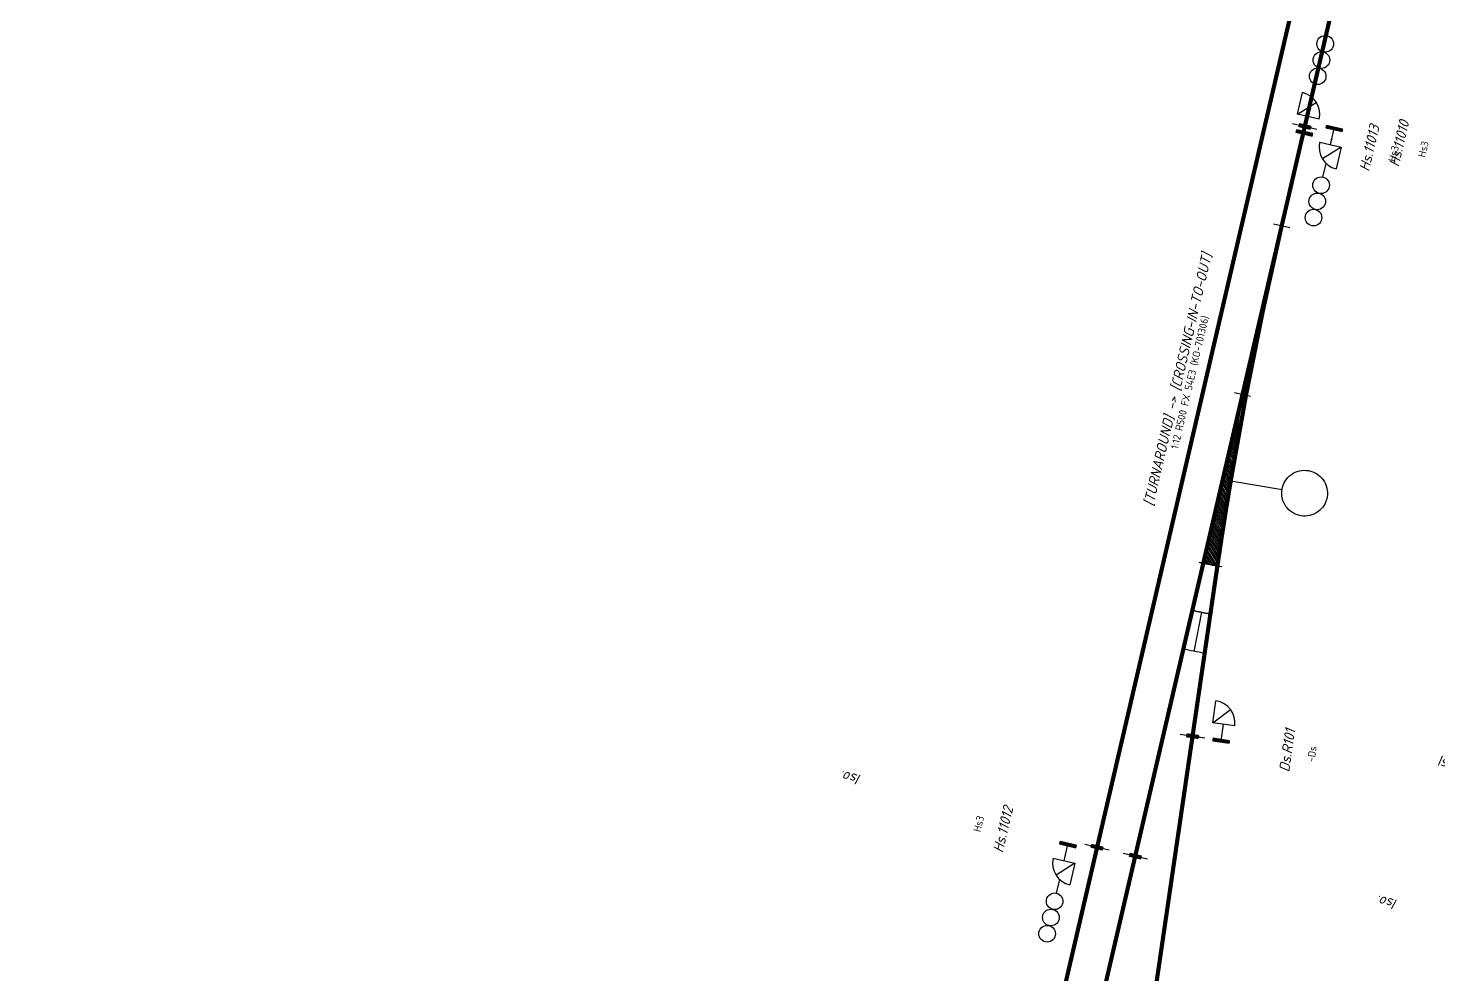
# Model space of a CAD drawing. Header units: metres. Extents: x 3897055 to 3898291, y -5462367 to -5461157.
# Drawn here: x 3897483.5 to 3897653, y -5461960.7 to -5461847 of the extents above; entities that cross this region are included whole.
import ezdxf
from ezdxf.enums import TextEntityAlignment as Align

# ---------------------------------------------------------------- set-up
doc = ezdxf.new("R2010")
doc.units = ezdxf.units.M
doc.linetypes.add('RC-SOLID', pattern=[1, 1])
doc.layers.get('0').update_dxf_attribs({"color": 211})
for name, color, linetype in [('JBTFE__INNSETTINGSPUNKT', 62, 'Continuous'), ('JBTFE_ANNOTATIONS_TVDSECTION', 7, 'Continuous'), ('JBTOB__INFO', 4, 'Continuous'), ('JBTOB__KO_SPV', 2, 'Continuous'), ('JBTOB__KO_SPV_KORTSVILLEPARTI_FRA_BK', 62, 'Continuous'), ('JBTOB__KO_SPV_LANGSVILLEPARTI_FRA_BK', 62, 'Continuous'), ('JBTOB__KO_SPV_SENTERLINJER', 62, 'Continuous'), ('JBTOB__NAVN', 2, 'Continuous'), ('JBTOB__SPV_TYPE', 2, 'Continuous'), ('JBTOB_KO_SPV', 2, 'Continuous'), ('JBTSI_SA_SKJ', 2, 'Continuous'), ('JBTSI_SA_SPF', 2, 'Continuous'), ('RC_SYMBOLFRAMES', 7, 'Continuous')]:
    doc.layers.add(name, color=color, linetype=linetype)
for name, color, linetype, true_color in [('JBTOB_KO_SPO', 2, 'Continuous', 0xffff00), ('JBTSI__INFO', 4, 'Continuous', 0x00ffff), ('JBTSI__NAVN', 2, 'Continuous', 0xffff00), ('JBTSI_SA_SIG', 2, 'Continuous', 0xffff00)]:
    doc.layers.add(name, color=color, linetype=linetype, true_color=true_color)
doc.styles.add('ISO', font='iso3098.shx')
doc.styles.add('RC-STANDARD', font='iso3098.shx')

# ---------------------------------------------------------------- blocks, each defined once
blk = doc.blocks.new('NO-BN-2D-JBTOB-CONNECTION-SWITCH-12.00-R500-H-54E3-FX-3')
at = {"color": 0, "linetype": 'Continuous', "lineweight": -2, "transparency": 16777216}
for p, q in [((-41.21, 0), (-41.59, -0.38)), ((-41.48, 0), (-41.59, -0.11)), ((-40.94, 0), (-41.58, -0.64)), ((-40.67, 0), (-41.57, -0.9)), ((-40.4, 0), (-41.56, -1.16)), ((-40.13, 0), (-41.55, -1.41)), ((-39.86, 0), (-41.53, -1.66)), ((-39.59, 0), (-41.3, -1.71)), ((-39.32, 0), (-41.01, -1.68)), ((-39.05, 0), (-40.71, -1.66)), ((-38.78, 0), (-40.42, -1.64)), ((-38.52, 0), (-40.13, -1.61)), ((-38.25, 0), (-39.83, -1.59)), ((-37.98, 0), (-39.54, -1.56)), ((-37.71, 0), (-39.24, -1.54)), ((-37.44, 0), (-38.95, -1.51)), ((-37.17, 0), (-38.66, -1.49)), ((-36.9, 0), (-38.36, -1.46)), ((-36.63, 0), (-38.07, -1.44)), ((-36.36, 0), (-37.77, -1.41)), ((-36.09, 0), (-37.48, -1.39)), ((-35.82, 0), (-37.19, -1.37)), ((-35.55, 0), (-36.89, -1.34)), ((-35.28, 0), (-36.6, -1.32)), ((-35.01, 0), (-36.31, -1.29)), ((-34.74, 0), (-36.01, -1.27)), ((-34.47, 0), (-35.72, -1.24)), ((-34.2, 0), (-35.42, -1.22)), ((-33.94, 0), (-35.13, -1.19)), ((-33.67, 0), (-34.84, -1.17)), ((-33.4, 0), (-34.54, -1.15)), ((-33.13, 0), (-34.25, -1.12)), ((-32.86, 0), (-33.95, -1.1)), ((-32.59, 0), (-33.66, -1.07)), ((-32.32, 0), (-33.37, -1.05)), ((-32.05, 0), (-33.07, -1.02)), ((-31.78, 0), (-32.78, -1)), ((-31.51, 0), (-32.48, -0.97)), ((-31.24, 0), (-32.19, -0.95)), ((-30.97, 0), (-31.9, -0.92)), ((-30.7, 0), (-31.6, -0.9)), ((-30.43, 0), (-31.31, -0.88)), ((-30.16, 0), (-31.02, -0.85)), ((-29.89, 0), (-30.72, -0.83)), ((-29.62, 0), (-30.43, -0.8)), ((-29.36, 0), (-30.13, -0.78)), ((-29.09, 0), (-29.84, -0.75)), ((-28.82, 0), (-29.55, -0.73)), ((-28.55, 0), (-29.25, -0.7)), ((-28.28, 0), (-28.96, -0.68)), ((-28.01, 0), (-28.66, -0.66)), ((-27.74, 0), (-28.37, -0.63)), ((-27.47, 0), (-28.08, -0.61)), ((-27.2, 0), (-27.78, -0.58)), ((-26.93, 0), (-27.49, -0.56)), ((-26.66, 0), (-27.19, -0.53)), ((-26.39, 0), (-26.9, -0.51)), ((-26.12, 0), (-26.61, -0.48)), ((-25.85, 0), (-26.31, -0.46)), ((-25.58, 0), (-26.02, -0.44)), ((-25.31, 0), (-25.72, -0.41)), ((-25.04, 0), (-25.43, -0.39)), ((-24.78, 0), (-25.14, -0.36)), ((-24.51, 0), (-24.84, -0.34)), ((-24.24, 0), (-24.55, -0.31)), ((-23.97, 0), (-24.26, -0.29)), ((-23.7, 0), (-23.96, -0.26)), ((-23.43, 0), (-23.67, -0.24)), ((-23.16, 0), (-23.37, -0.21)), ((-22.89, 0), (-23.08, -0.19)), ((-22.62, 0), (-22.79, -0.17)), ((-22.35, 0), (-22.49, -0.14)), ((-22.08, 0), (-22.2, -0.12)), ((-21.81, 0), (-21.9, -0.09)), ((-21.54, 0), (-21.61, -0.07)), ((-21.27, 0), (-21.32, -0.04)), ((-21, 0), (-21.02, -0.02))]:
    blk.add_line(p, q, dxfattribs=at)
at = {"color": 0, "linetype": 'ByBlock', "lineweight": -2, "transparency": 16777216}
for p, q in [((-20.8, -1), (-20.8, 1)), ((0, 0), (-20.8, 0)), ((0, -1), (0, 1))]:
    blk.add_line(p, q, dxfattribs=at)
at = {"color": 0, "linetype": 'ByBlock', "lineweight": -2, "transparency": 16777216, "flags": 128}
for points in [[(-20.8, 0), (-41.59, 0, 0.020788), (-41.52, -1.73)], [(-41.59, 0, 0.020788), (-41.52, -1.73), (-41.52, -1.73, -0.020788), (-41.59, 0)]]:
    blk.add_lwpolyline(points, format="xyb", close=True, dxfattribs=at)
at = {"color": 0, "linetype": 'ByBlock', "lineweight": -2, "transparency": 16777216}
for start, end in [(178.5, 180), (180, 186.2636)]:
    blk.add_arc((-20.8, 0), 20.8, start, end, dxfattribs=at)
at = {"layer": 'JBTOB__KO_SPV_KORTSVILLEPARTI_FRA_BK', "linetype": 'ByBlock', "lineweight": -2, "transparency": 16777216}
blk.add_line((-47.41, -1.11), (-52.18, -1.31), dxfattribs=at)
at = {"layer": 'JBTOB__KO_SPV_KORTSVILLEPARTI_FRA_BK', "linetype": 'ByBlock', "lineweight": -2, "transparency": 16777216, "flags": 128}
blk.add_lwpolyline([(-47.43, 0, 0.020788), (-47.34, -2.21), (-52.1, -2.61, -0.020788), (-52.2, 0)], format="xyb", close=True, dxfattribs=at)
at = {"layer": 'JBTOB__KO_SPV_LANGSVILLEPARTI_FRA_BK', "linetype": 'ByBlock', "lineweight": -2, "transparency": 16777216, "flags": 128}
blk.add_lwpolyline([(-41.59, 0, 0.020788), (-41.52, -1.73), (-47.34, -2.21, -0.020788), (-47.43, 0)], format="xyb", close=True, dxfattribs=at)
at = {"layer": 'JBTOB__KO_SPV_SENTERLINJER', "linetype": 'ByBlock', "lineweight": -2, "transparency": 16777216, "flags": 128}
blk.add_lwpolyline([(0, 0), (-41.59, 0)], dxfattribs=at)
blk.add_lwpolyline([(0, 0, 0.020788), (-41.52, -1.73), (-41.52, -1.73)], format="xyb", dxfattribs=at)
blk = doc.blocks.new('*Z12')
at = {"layer": 'JBTOB__KO_SPV', "color": 0, "linetype": 'ByBlock', "lineweight": -2, "transparency": 16777216}
blk.add_blockref('NO-BN-2D-JBTOB-CONNECTION-SWITCH-12.00-R500-H-54E3-FX-3', (0, 0), dxfattribs=at)
at = {"layer": 'JBTOB__INFO', "color": 0, "linetype": 'ByBlock', "lineweight": -2, "transparency": 16777216, "style": 'ISO'}
blk.add_attdef('OBJEKTINFO', text='', height=0.9, dxfattribs=at).set_placement((-20.797, 11), align=Align.MIDDLE_CENTER)
at = {"layer": 'JBTOB__NAVN', "color": 0, "linetype": 'ByBlock', "lineweight": -2, "transparency": 16777216, "style": 'ISO', "oblique": 15}
blk.add_attdef('OBJEKTNAVN', text='', height=1.25, dxfattribs=at).set_placement((-20.797, 8), align=Align.MIDDLE_CENTER)
at = {"layer": 'JBTOB__SPV_TYPE', "color": 0, "linetype": 'ByBlock', "lineweight": -2, "transparency": 16777216, "style": 'ISO'}
blk.add_attdef('BETEGNELSE', text='', height=0.9, dxfattribs=at).set_placement((-20.797, 6.5), align=Align.MIDDLE_CENTER)
blk = doc.blocks.new('NO-BN-2D-JBTSI-TOGDETEKSJON-EN-STREK-ISOLERT-SKJOET')
at = {"color": 0, "linetype": 'ByBlock', "lineweight": -2, "transparency": 16777216}
blk.add_line((0, -2.25), (0, 0.75), dxfattribs=at)
blk = doc.blocks.new('NO-BN-2D-INSERTION-POINT')
at = {"layer": 'JBTFE__INNSETTINGSPUNKT', "linetype": 'ByBlock', "lineweight": -2, "transparency": 16777216}
for p, q in [((-0.05, 0), (0.05, 0)), ((0, -0.05), (0, 0.05))]:
    blk.add_line(p, q, dxfattribs=at)
blk.add_circle((0, 0), 0.05, dxfattribs=at)
blk = doc.blocks.new('*Z19')
at = {"color": 0, "linetype": 'ByBlock', "lineweight": -2, "transparency": 16777216, "rotation": 179.9999999995285}
blk.add_blockref('NO-BN-2D-JBTSI-TOGDETEKSJON-EN-STREK-ISOLERT-SKJOET', (0, 0), dxfattribs=at)
at = {"color": 0, "linetype": 'ByBlock', "lineweight": -2, "transparency": 16777216}
blk.add_blockref('NO-BN-2D-INSERTION-POINT', (0, 0), dxfattribs=at)
at = {"layer": 'JBTSI__INFO', "color": 0, "linetype": 'ByBlock', "lineweight": -2, "transparency": 16777216, "style": 'ISO'}
blk.add_attdef('OBJEKTINFO', text='', height=0.9, rotation=270, dxfattribs=at).set_placement((-1.4, -30), align=Align.MIDDLE_CENTER)
at = {"layer": 'JBTSI__NAVN', "color": 0, "linetype": 'ByBlock', "lineweight": -2, "transparency": 16777216, "style": 'ISO', "oblique": 15}
blk.add_attdef('OBJEKTNAVN', text='', height=1.25, rotation=270, dxfattribs=at).set_placement((1.4, -30), align=Align.MIDDLE_CENTER)
blk = doc.blocks.new('*Z20')
at = {"color": 0, "linetype": 'ByBlock', "lineweight": -2, "transparency": 16777216, "rotation": 179.9999999995658}
blk.add_blockref('NO-BN-2D-JBTSI-TOGDETEKSJON-EN-STREK-ISOLERT-SKJOET', (0, 0), dxfattribs=at)
at = {"color": 0, "linetype": 'ByBlock', "lineweight": -2, "transparency": 16777216}
blk.add_blockref('NO-BN-2D-INSERTION-POINT', (0, 0), dxfattribs=at)
at = {"layer": 'JBTSI__INFO', "color": 0, "linetype": 'ByBlock', "lineweight": -2, "transparency": 16777216, "style": 'ISO'}
blk.add_attdef('OBJEKTINFO', text='', height=0.9, rotation=270, dxfattribs=at).set_placement((-1.4, -30), align=Align.MIDDLE_CENTER)
at = {"layer": 'JBTSI__NAVN', "color": 0, "linetype": 'ByBlock', "lineweight": -2, "transparency": 16777216, "style": 'ISO', "oblique": 15}
blk.add_attdef('OBJEKTNAVN', text='', height=1.25, rotation=270, dxfattribs=at).set_placement((1.4, -30), align=Align.MIDDLE_CENTER)
blk = doc.blocks.new('*Z21')
at = {"color": 0, "linetype": 'ByBlock', "lineweight": -2, "transparency": 16777216}
for name in ['NO-BN-2D-INSERTION-POINT', 'NO-BN-2D-JBTSI-TOGDETEKSJON-EN-STREK-ISOLERT-SKJOET']:
    blk.add_blockref(name, (0, 0), dxfattribs=at)
at = {"layer": 'JBTSI__INFO', "color": 0, "linetype": 'ByBlock', "lineweight": -2, "transparency": 16777216, "style": 'ISO'}
blk.add_attdef('OBJEKTINFO', text='', height=0.9, rotation=270, dxfattribs=at).set_placement((-1.4, 30), align=Align.MIDDLE_CENTER)
at = {"layer": 'JBTSI__NAVN', "color": 0, "linetype": 'ByBlock', "lineweight": -2, "transparency": 16777216, "style": 'ISO', "oblique": 15}
blk.add_attdef('OBJEKTNAVN', text='', height=1.25, rotation=270, dxfattribs=at).set_placement((1.4, 30), align=Align.MIDDLE_CENTER)
blk = doc.blocks.new('*Z28')
at = {"color": 0, "linetype": 'ByBlock', "lineweight": -2, "transparency": 16777216, "rotation": 179.9999999995658}
blk.add_blockref('NO-BN-2D-JBTSI-TOGDETEKSJON-EN-STREK-ISOLERT-SKJOET', (0, 0), dxfattribs=at)
at = {"color": 0, "linetype": 'ByBlock', "lineweight": -2, "transparency": 16777216}
blk.add_blockref('NO-BN-2D-INSERTION-POINT', (0, 0), dxfattribs=at)
at = {"layer": 'JBTSI__INFO', "color": 0, "linetype": 'ByBlock', "lineweight": -2, "transparency": 16777216, "style": 'ISO'}
blk.add_attdef('OBJEKTINFO', text='', height=0.9, rotation=270, dxfattribs=at).set_placement((-1.4, -30), align=Align.MIDDLE_CENTER)
at = {"layer": 'JBTSI__NAVN', "color": 0, "linetype": 'ByBlock', "lineweight": -2, "transparency": 16777216, "style": 'ISO', "oblique": 15}
blk.add_attdef('OBJEKTNAVN', text='', height=1.25, rotation=270, dxfattribs=at).set_placement((1.4, -30), align=Align.MIDDLE_CENTER)
blk = doc.blocks.new('*Z48')
at = {"layer": 'RC_SYMBOLFRAMES', "color": 0, "linetype": 'Continuous', "transparency": 16777216}
blk.add_lwpolyline([(-0.1, 9), (-0.03, 2.75)], dxfattribs=at)
blk.add_lwpolyline([(-0.03, 2.75, -0.414214), (2.75, 0.03), (2.75, 0.03, -0.414214), (0.03, -2.75, -0.414214), (-2.75, -0.03), (-2.75, -0.03, -0.414214), (-0.03, 2.75)], format="xyb", close=True, dxfattribs=at)
at = {"layer": 'JBTSI__INFO', "color": 0, "linetype": 'ByBlock', "lineweight": -2, "transparency": 16777216, "style": 'ISO'}
blk.add_attdef('OBJEKTINFO', text='', height=0.9, rotation=270, dxfattribs=at).set_placement((-1.4, -30), align=Align.MIDDLE_CENTER)
at = {"layer": 'JBTSI__NAVN', "color": 0, "linetype": 'ByBlock', "lineweight": -2, "transparency": 16777216, "style": 'ISO', "oblique": 15}
blk.add_attdef('OBJEKTNAVN', text='', height=1.25, rotation=270, dxfattribs=at).set_placement((1.4, -30), align=Align.MIDDLE_CENTER)
blk = doc.blocks.new('NO-BN-2D-JBTSI-SIGNAL-20-HS3-DS')
at = {"color": 0, "linetype": 'ByBlock', "lineweight": -2, "transparency": 16777216}
for p, q in [((0, 6), (0, 4.31)), ((-1.33, 2), (-1.33, 4.67)), ((-1.33, 2), (0.55, 3.89)), ((1.33, 2), (-1.33, 2)), ((0, 2), (0, 0))]:
    blk.add_line(p, q, dxfattribs=at)
at = {"color": 0, "linetype": 'Continuous', "lineweight": -2, "transparency": 16777216}
for p, q in [((-0.71, -0.15), (-1, 0.14)), ((-0.76, -0.15), (-1, 0.09)), ((-0.8, -0.15), (-1, 0.05)), ((-0.85, -0.15), (-1, 0)), ((-0.67, -0.15), (-0.97, 0.15)), ((-0.62, -0.15), (-0.92, 0.15)), ((-0.58, -0.15), (-0.88, 0.15)), ((-0.53, -0.15), (-0.83, 0.15)), ((-0.49, -0.15), (-0.79, 0.15)), ((-0.44, -0.15), (-0.74, 0.15)), ((-0.4, -0.15), (-0.7, 0.15)), ((-0.35, -0.15), (-0.65, 0.15)), ((-0.31, -0.15), (-0.61, 0.15)), ((-0.26, -0.15), (-0.56, 0.15)), ((-0.22, -0.15), (-0.52, 0.15)), ((-0.17, -0.15), (-0.47, 0.15)), ((-0.13, -0.15), (-0.43, 0.15)), ((-0.08, -0.15), (-0.38, 0.15)), ((-0.04, -0.15), (-0.34, 0.15)), ((0.01, -0.15), (-0.29, 0.15)), ((0.05, -0.15), (-0.25, 0.15)), ((0.1, -0.15), (-0.2, 0.15)), ((0.14, -0.15), (-0.16, 0.15)), ((0.18, -0.15), (-0.12, 0.15)), ((0.23, -0.15), (-0.07, 0.15)), ((0.27, -0.15), (-0.03, 0.15)), ((0.32, -0.15), (0.02, 0.15)), ((0.36, -0.15), (0.06, 0.15)), ((0.41, -0.15), (0.11, 0.15)), ((0.45, -0.15), (0.15, 0.15)), ((0.5, -0.15), (0.2, 0.15)), ((0.54, -0.15), (0.24, 0.15)), ((0.59, -0.15), (0.29, 0.15)), ((0.63, -0.15), (0.33, 0.15)), ((0.68, -0.15), (0.38, 0.15)), ((0.72, -0.15), (0.42, 0.15)), ((0.77, -0.15), (0.47, 0.15)), ((0.81, -0.15), (0.51, 0.15)), ((0.86, -0.15), (0.56, 0.15)), ((0.9, -0.15), (0.6, 0.15)), ((0.95, -0.15), (0.65, 0.15)), ((0.99, -0.15), (0.69, 0.15)), ((1, -0.11), (0.74, 0.15)), ((1, -0.07), (0.78, 0.15)), ((1, -0.02), (0.83, 0.15)), ((1, 0.02), (0.87, 0.15)), ((1, 0.07), (0.92, 0.15)), ((1, 0.11), (0.96, 0.15)), ((-0.89, -0.15), (-1, -0.04)), ((-0.94, -0.15), (-1, -0.09)), ((-0.98, -0.15), (-1, -0.13))]:
    blk.add_line(p, q, dxfattribs=at)
at = {"color": 0, "linetype": 'ByBlock', "lineweight": -2, "transparency": 16777216}
blk.add_lwpolyline([(1, -0.15), (1, 0.15), (-1, 0.15), (-1, -0.15)], close=True, dxfattribs=at)
for centre in [(0, 11), (0, 9), (0, 7)]:
    blk.add_circle(centre, 1, dxfattribs=at)
blk.add_arc((-1.33, 2), 2.67, 0, 90, dxfattribs=at)
blk = doc.blocks.new('*Z67')
at = {"color": 0, "linetype": 'ByBlock', "lineweight": -2, "transparency": 16777216, "rotation": 89.99999999973983}
blk.add_blockref('NO-BN-2D-JBTSI-SIGNAL-20-HS3-DS', (0, 0), dxfattribs=at)
at = {"color": 0, "linetype": 'ByBlock', "lineweight": -2, "transparency": 16777216}
blk.add_blockref('NO-BN-2D-INSERTION-POINT', (0, 0), dxfattribs=at)
at = {"layer": 'JBTSI__INFO', "color": 0, "linetype": 'ByBlock', "lineweight": -2, "transparency": 16777216, "style": 'ISO'}
blk.add_attdef('OBJEKTINFO', text='', height=0.9, dxfattribs=at).set_placement((0, 11), align=Align.MIDDLE_CENTER)
at = {"layer": 'JBTSI__NAVN', "color": 0, "linetype": 'ByBlock', "lineweight": -2, "transparency": 16777216, "style": 'ISO', "oblique": 15}
blk.add_attdef('OBJEKTNAVN', text='', height=1.25, dxfattribs=at).set_placement((0, 8), align=Align.MIDDLE_CENTER)
blk = doc.blocks.new('*Z70')
at = {"color": 0, "linetype": 'ByBlock', "lineweight": -2, "transparency": 16777216, "rotation": 89.9999999995657}
blk.add_blockref('NO-BN-2D-JBTSI-SIGNAL-20-HS3-DS', (0, 0), dxfattribs=at)
at = {"color": 0, "linetype": 'ByBlock', "lineweight": -2, "transparency": 16777216}
blk.add_blockref('NO-BN-2D-INSERTION-POINT', (0, 0), dxfattribs=at)
at = {"layer": 'JBTSI__INFO', "color": 0, "linetype": 'ByBlock', "lineweight": -2, "transparency": 16777216, "style": 'ISO'}
blk.add_attdef('OBJEKTINFO', text='', height=0.9, dxfattribs=at).set_placement((0, -11), align=Align.MIDDLE_CENTER)
at = {"layer": 'JBTSI__NAVN', "color": 0, "linetype": 'ByBlock', "lineweight": -2, "transparency": 16777216, "style": 'ISO', "oblique": 15}
blk.add_attdef('OBJEKTNAVN', text='', height=1.25, dxfattribs=at).set_placement((0, -8), align=Align.MIDDLE_CENTER)
blk = doc.blocks.new('*Z71')
at = {"color": 0, "linetype": 'ByBlock', "lineweight": -2, "transparency": 16777216, "rotation": 269.9999999995657}
blk.add_blockref('NO-BN-2D-JBTSI-SIGNAL-20-HS3-DS', (0.04, 3.36), dxfattribs=at)
at = {"color": 0, "linetype": 'ByBlock', "lineweight": -2, "transparency": 16777216}
blk.add_blockref('NO-BN-2D-INSERTION-POINT', (0, 0), dxfattribs=at)
at = {"layer": 'JBTSI__INFO', "color": 0, "linetype": 'ByBlock', "lineweight": -2, "transparency": 16777216, "style": 'ISO'}
blk.add_attdef('OBJEKTINFO', text='', height=0.9, dxfattribs=at).set_placement((0, -11), align=Align.MIDDLE_CENTER)
at = {"layer": 'JBTSI__NAVN', "color": 0, "linetype": 'ByBlock', "lineweight": -2, "transparency": 16777216, "style": 'ISO', "oblique": 15}
blk.add_attdef('OBJEKTNAVN', text='', height=1.25, dxfattribs=at).set_placement((0, -8), align=Align.MIDDLE_CENTER)
blk = doc.blocks.new('NO-BN-2D-JBTSI-SIGNAL-43-DS')
at = {"color": 0, "linetype": 'ByBlock', "lineweight": -2, "transparency": 16777216}
for p, q in [((-1.33, 2), (-1.33, 4.67)), ((-1.33, 2), (0.55, 3.89)), ((1.33, 2), (-1.33, 2)), ((0, 0), (0, 2))]:
    blk.add_line(p, q, dxfattribs=at)
at = {"color": 0, "linetype": 'Continuous', "lineweight": -2, "transparency": 16777216}
for p, q in [((-0.71, -0.15), (-1, 0.14)), ((-0.76, -0.15), (-1, 0.09)), ((-0.8, -0.15), (-1, 0.05)), ((-0.85, -0.15), (-1, 0)), ((-0.67, -0.15), (-0.97, 0.15)), ((-0.62, -0.15), (-0.92, 0.15)), ((-0.58, -0.15), (-0.88, 0.15)), ((-0.53, -0.15), (-0.83, 0.15)), ((-0.49, -0.15), (-0.79, 0.15)), ((-0.44, -0.15), (-0.74, 0.15)), ((-0.4, -0.15), (-0.7, 0.15)), ((-0.35, -0.15), (-0.65, 0.15)), ((-0.31, -0.15), (-0.61, 0.15)), ((-0.26, -0.15), (-0.56, 0.15)), ((-0.22, -0.15), (-0.52, 0.15)), ((-0.17, -0.15), (-0.47, 0.15)), ((-0.13, -0.15), (-0.43, 0.15)), ((-0.08, -0.15), (-0.38, 0.15)), ((-0.04, -0.15), (-0.34, 0.15)), ((0.01, -0.15), (-0.29, 0.15)), ((0.05, -0.15), (-0.25, 0.15)), ((0.1, -0.15), (-0.2, 0.15)), ((0.14, -0.15), (-0.16, 0.15)), ((0.18, -0.15), (-0.12, 0.15)), ((0.23, -0.15), (-0.07, 0.15)), ((0.27, -0.15), (-0.03, 0.15)), ((0.32, -0.15), (0.02, 0.15)), ((0.36, -0.15), (0.06, 0.15)), ((0.41, -0.15), (0.11, 0.15)), ((0.45, -0.15), (0.15, 0.15)), ((0.5, -0.15), (0.2, 0.15)), ((0.54, -0.15), (0.24, 0.15)), ((0.59, -0.15), (0.29, 0.15)), ((0.63, -0.15), (0.33, 0.15)), ((0.68, -0.15), (0.38, 0.15)), ((0.72, -0.15), (0.42, 0.15)), ((0.77, -0.15), (0.47, 0.15)), ((0.81, -0.15), (0.51, 0.15)), ((0.86, -0.15), (0.56, 0.15)), ((0.9, -0.15), (0.6, 0.15)), ((0.95, -0.15), (0.65, 0.15)), ((0.99, -0.15), (0.69, 0.15)), ((1, -0.11), (0.74, 0.15)), ((1, -0.07), (0.78, 0.15)), ((1, -0.02), (0.83, 0.15)), ((1, 0.02), (0.87, 0.15)), ((1, 0.07), (0.92, 0.15)), ((1, 0.11), (0.96, 0.15)), ((-0.89, -0.15), (-1, -0.04)), ((-0.94, -0.15), (-1, -0.09)), ((-0.98, -0.15), (-1, -0.13))]:
    blk.add_line(p, q, dxfattribs=at)
at = {"color": 0, "linetype": 'ByBlock', "lineweight": -2, "transparency": 16777216}
blk.add_lwpolyline([(1, -0.15), (1, 0.15), (-1, 0.15), (-1, -0.15)], close=True, dxfattribs=at)
blk.add_arc((-1.33, 2), 2.67, 0, 90, dxfattribs=at)
blk = doc.blocks.new('*Z87')
at = {"color": 0, "linetype": 'ByBlock', "lineweight": -2, "transparency": 16777216, "rotation": 269.9999999995285}
blk.add_blockref('NO-BN-2D-JBTSI-SIGNAL-43-DS', (0, 0), dxfattribs=at)
at = {"color": 0, "linetype": 'ByBlock', "lineweight": -2, "transparency": 16777216}
blk.add_blockref('NO-BN-2D-INSERTION-POINT', (0, 0), dxfattribs=at)
at = {"layer": 'JBTSI__INFO', "color": 0, "linetype": 'ByBlock', "lineweight": -2, "transparency": 16777216, "style": 'ISO'}
blk.add_attdef('OBJEKTINFO', text='', height=0.9, dxfattribs=at).set_placement((0, -11), align=Align.MIDDLE_CENTER)
at = {"layer": 'JBTSI__NAVN', "color": 0, "linetype": 'ByBlock', "lineweight": -2, "transparency": 16777216, "style": 'ISO', "oblique": 15}
blk.add_attdef('OBJEKTNAVN', text='', height=1.25, dxfattribs=at).set_placement((0, -8), align=Align.MIDDLE_CENTER)
blk = doc.blocks.new('*Z164', base_point=(3897661.26, -5461761.94))
at = {"color": 5, "linetype": 'RC-SOLID', "ltscale": 5, "true_color": 0x0000ff, "transparency": 33554687, "const_width": 0.5, "flags": 128}
for points in [[(3897636.97, -5461858.83), (3897657.21, -5461771.75)], [(3897623.52, -5461895.95), (3897648.84, -5461787.03)], [(3897612.01, -5461945.47), (3897623.52, -5461895.95)], [(3897610.26, -5462022.49), (3897623.48, -5461932.11)]]:
    blk.add_lwpolyline(points, dxfattribs=at)
at = {"color": 42, "linetype": 'RC-SOLID', "ltscale": 15, "transparency": 33554687, "const_width": 1.5, "flags": 128}
for points in [[(3897636.92, -5461859.07), (3897637.03, -5461858.58)], [(3897623.44, -5461932.36), (3897623.51, -5461931.87)], [(3897616.53, -5461946.78), (3897616.65, -5461946.29)]]:
    blk.add_lwpolyline(points, dxfattribs=at)
at = {"color": 5, "linetype": 'RC-SOLID', "ltscale": 15, "true_color": 0x0000ff, "transparency": 33554687, "const_width": 1.5, "flags": 128}
for points in [[(3897636.92, -5461859.07), (3897637.03, -5461858.58)], [(3897623.44, -5461932.36), (3897623.51, -5461931.87)], [(3897611.95, -5461945.71), (3897612.07, -5461945.23)]]:
    blk.add_lwpolyline(points, dxfattribs=at)
at = {"color": 42, "linetype": 'RC-SOLID', "ltscale": 5, "transparency": 33554687, "const_width": 0.5, "flags": 128}
for points in [[(3897634.19, -5461870.8), (3897636.97, -5461858.83)], [(3897616.59, -5461946.53), (3897634.19, -5461870.8)]]:
    blk.add_lwpolyline(points, dxfattribs=at)
for points in [[(3897628.07, -5461901.43, -0.015618), (3897634.19, -5461870.8)], [(3897628.07, -5461901.43, -0.015618), (3897634.19, -5461870.8)], [(3897623.48, -5461932.11), (3897626.47, -5461911.64, -0.005169), (3897628.07, -5461901.43, -0.005169)]]:
    blk.add_lwpolyline(points, format="xyb", dxfattribs=at)
at = {"color": 8, "linetype": 'RC-SOLID', "ltscale": 15, "true_color": 0x808080, "transparency": 33554687, "const_width": 1.5, "flags": 128}
for points in [[(3897611.95, -5461945.71), (3897612.07, -5461945.23)], [(3897616.53, -5461946.78), (3897616.65, -5461946.29)]]:
    blk.add_lwpolyline(points, dxfattribs=at)
at = {"color": 8, "linetype": 'RC-SOLID', "ltscale": 5, "true_color": 0x808080, "transparency": 33554687, "const_width": 0.5, "flags": 128}
for points in [[(3897600.1, -5461996.7), (3897612.01, -5461945.47)], [(3897604.39, -5461999.02), (3897616.59, -5461946.53)]]:
    blk.add_lwpolyline(points, dxfattribs=at)

msp = doc.modelspace()

# ---------------------------------------------------------------- linework, layer by layer
at = {"layer": 'JBTOB_KO_SPO', "flags": 128}
for points in [[(3897483.52, -5462354.19), (3897483.72, -5462353.79, 0.000161), (3897487.66, -5462345.98, 0.000483), (3897491.6, -5462338.16, 0.000804), (3897495.51, -5462330.33, 0.001126), (3897499.39, -5462322.49, 0.001448), (3897503.23, -5462314.63, 0.001769), (3897507.02, -5462306.75, 0.002091), (3897510.75, -5462298.83, 0.002413), (3897514.41, -5462290.88, 0.039252), (3897559.86, -5462165.62, 0.002413), (3897562.14, -5462157.17, 0.002091), (3897564.36, -5462148.71, 0.001769), (3897566.5, -5462140.23, 0.001448), (3897568.6, -5462131.73, 0.001126), (3897570.64, -5462123.22, 0.000804), (3897572.66, -5462114.71, 0.000483), (3897574.65, -5462106.19, 0.000161), (3897576.64, -5462097.67), (3897795.18, -5461157.42)], [(3897568.26, -5462154.48), (3897659.58, -5461761.56, -0.000139), (3897661.52, -5461753.21, -0.000417), (3897663.48, -5461744.87, -0.000696), (3897665.45, -5461736.52, -0.000974), (3897667.44, -5461728.19, -0.001252), (3897669.48, -5461719.86, -0.001531), (3897671.56, -5461711.55, -0.001809), (3897673.7, -5461703.25, -0.013789), (3897690.65, -5461645, -0.001809)], [(3897522.3, -5462337.73, 0.020788), (3897539.48, -5462299.89), (3897558.61, -5462252.61, 0.000469), (3897561.42, -5462245.65, 0.001406), (3897564.2, -5462238.69, 0.002344), (3897566.93, -5462231.7, 0.003281), (3897569.58, -5462224.69, 0.044849), (3897593.02, -5462138.29, 0.003281), (3897594.28, -5462130.9, 0.002344), (3897595.45, -5462123.49, 0.001406), (3897596.57, -5462116.07, 0.000469), (3897597.66, -5462108.65), (3897626.47, -5461911.64, -0.020788), (3897634.19, -5461870.8)]]:
    msp.add_lwpolyline(points, format="xyb", dxfattribs=at)

# ---------------------------------------------------------------- block references
at = {"layer": 'JBTFE_ANNOTATIONS_TVDSECTION'}
msp.add_blockref('*Z164', (3897661.26, -5461761.94), dxfattribs=at)
at = {"layer": 'JBTOB_KO_SPV'}
ref = msp.add_blockref('*Z12', (3897634.19, -5461870.8, 12.38), dxfattribs=dict(at, rotation=76.91520803398186))
ref.add_attrib('OBJEKTNAVN', '[TURNAROUND] -> [CROSSING-IN-TO-OUT]', dxfattribs={"layer": 'JBTOB__NAVN', "color": 0, "linetype": 'ByBlock', "lineweight": -2, "transparency": 16777216, "height": 1.25, "rotation": 76.9152, "style": 'RC-STANDARD', "oblique": 15}).set_placement((3897621.69, -5461889.25, 12.38), align=Align.MIDDLE_CENTER)
ref.add_attrib('BETEGNELSE', '1:12 R500 FX 54E3 (KO-701306)', dxfattribs={"layer": 'JBTOB__SPV_TYPE', "color": 0, "linetype": 'ByBlock', "lineweight": -2, "transparency": 16777216, "height": 0.9, "rotation": 76.9152, "style": 'RC-STANDARD'}).set_placement((3897623.15, -5461889.59, 12.38), align=Align.MIDDLE_CENTER)
at = {"layer": 'JBTSI_SA_SIG'}
ref = msp.add_blockref('*Z71', (3897640.2, -5461860.41, 12.48), dxfattribs=dict(at, rotation=76.91520803398195))
ref.add_attrib('OBJEKTNAVN', 'Hs.11013', dxfattribs={"layer": 'JBTSI__NAVN', "color": 0, "linetype": 'ByBlock', "lineweight": -2, "transparency": 16777216, "height": 1.25, "rotation": 76.9152, "style": 'RC-STANDARD', "oblique": 15}).set_placement((3897644.73, -5461861.42, 12.48), align=Align.MIDDLE_CENTER)
ref.add_attrib('OBJEKTINFO', 'Hs3', dxfattribs={"layer": 'JBTSI__INFO', "color": 0, "linetype": 'ByBlock', "lineweight": -2, "transparency": 16777216, "height": 0.9, "rotation": 76.9152, "style": 'RC-STANDARD'}).set_placement((3897647.65, -5461862.1, 12.48), align=Align.MIDDLE_CENTER)
ref = msp.add_blockref('*Z70', (3897640.51, -5461859.07, 12.5), dxfattribs=dict(at, rotation=76.91520803398195))
ref.add_attrib('OBJEKTNAVN', 'Hs.11010', dxfattribs={"layer": 'JBTSI__NAVN', "color": 0, "linetype": 'ByBlock', "lineweight": -2, "transparency": 16777216, "height": 1.25, "rotation": 76.9152, "style": 'RC-STANDARD', "oblique": 15}).set_placement((3897648.3, -5461860.88, 12.5), align=Align.MIDDLE_CENTER)
ref.add_attrib('OBJEKTINFO', 'Hs3', dxfattribs={"layer": 'JBTSI__INFO', "color": 0, "linetype": 'ByBlock', "lineweight": -2, "transparency": 16777216, "height": 0.9, "rotation": 76.9152, "style": 'RC-STANDARD'}).set_placement((3897651.23, -5461861.56, 12.5), align=Align.MIDDLE_CENTER)
ref = msp.add_blockref('*Z87', (3897626.93, -5461932.67, 11.83), dxfattribs=dict(at, rotation=81.67884807966693))
ref.add_attrib('OBJEKTNAVN', 'Ds.R101', dxfattribs={"layer": 'JBTSI__NAVN', "color": 0, "linetype": 'ByBlock', "lineweight": -2, "transparency": 16777216, "height": 1.25, "rotation": 81.6788, "style": 'RC-STANDARD', "oblique": 15}).set_placement((3897634.85, -5461933.83, 11.83), align=Align.MIDDLE_CENTER)
ref.add_attrib('OBJEKTINFO', '-Ds', dxfattribs={"layer": 'JBTSI__INFO', "color": 0, "linetype": 'ByBlock', "lineweight": -2, "transparency": 16777216, "height": 0.9, "rotation": 81.6788, "style": 'RC-STANDARD'}).set_placement((3897637.82, -5461934.26, 11.83), align=Align.MIDDLE_CENTER)
ref = msp.add_blockref('*Z67', (3897608.49, -5461945.15, 11.66), dxfattribs=dict(at, rotation=76.9152078139008))
ref.add_attrib('OBJEKTNAVN', 'Hs.11012', dxfattribs={"layer": 'JBTSI__NAVN', "color": 0, "linetype": 'ByBlock', "lineweight": -2, "transparency": 16777216, "height": 1.25, "rotation": 76.9152, "style": 'RC-STANDARD', "oblique": 15}).set_placement((3897600.7, -5461943.33, 11.66), align=Align.MIDDLE_CENTER)
ref.add_attrib('OBJEKTINFO', 'Hs3', dxfattribs={"layer": 'JBTSI__INFO', "color": 0, "linetype": 'ByBlock', "lineweight": -2, "transparency": 16777216, "height": 0.9, "rotation": 76.9152, "style": 'RC-STANDARD'}).set_placement((3897597.78, -5461942.65, 11.66), align=Align.MIDDLE_CENTER)
at = {"layer": 'JBTSI_SA_SKJ'}
ref = msp.add_blockref('*Z28', (3897637.7, -5461859, 12.49), dxfattribs=dict(at, rotation=76.91520803398186))
ref.add_attrib('OBJEKTNAVN', 'Iso.', dxfattribs={"layer": 'JBTOB__NAVN', "color": 0, "linetype": 'ByBlock', "lineweight": -2, "transparency": 16777216, "height": 1.25, "rotation": 166.9152, "style": 'RC-STANDARD', "oblique": 15}).set_placement((3897667.24, -5461864.43, 12.49), align=Align.MIDDLE_CENTER)
ref = msp.add_blockref('*Z19', (3897624.22, -5461932.22, 11.84), dxfattribs=dict(at, rotation=81.67884807966693))
ref.add_attrib('OBJEKTNAVN', 'Iso.', dxfattribs={"layer": 'JBTOB__NAVN', "color": 0, "linetype": 'ByBlock', "lineweight": -2, "transparency": 16777216, "height": 1.25, "rotation": 351.6788, "style": 'RC-STANDARD', "oblique": 15}).set_placement((3897654.11, -5461935.18, 11.84), align=Align.MIDDLE_CENTER)
ref = msp.add_blockref('*Z21', (3897611.28, -5461945.3, 11.67), dxfattribs=dict(at, rotation=76.91520781390071))
ref.add_attrib('OBJEKTNAVN', 'Iso.', dxfattribs={"layer": 'JBTOB__NAVN', "color": 0, "linetype": 'ByBlock', "lineweight": -2, "transparency": 16777216, "height": 1.25, "rotation": 166.9152, "style": 'RC-STANDARD', "oblique": 15}).set_placement((3897582.38, -5461937.14, 11.67), align=Align.MIDDLE_CENTER)
ref = msp.add_blockref('*Z20', (3897617.32, -5461946.7, 11.7), dxfattribs=dict(at, rotation=76.91520803398186))
ref.add_attrib('OBJEKTNAVN', 'Iso.', dxfattribs={"layer": 'JBTOB__NAVN', "color": 0, "linetype": 'ByBlock', "lineweight": -2, "transparency": 16777216, "height": 1.25, "rotation": 166.9152, "style": 'RC-STANDARD', "oblique": 15}).set_placement((3897646.86, -5461952.13, 11.7), align=Align.MIDDLE_CENTER)
at = {"layer": 'JBTSI_SA_SPF', "rotation": 79.82923320179236}
msp.add_blockref('*Z48', (3897636.95, -5461902.91, 12.11), dxfattribs=at)

doc.saveas('drawing.dxf')
